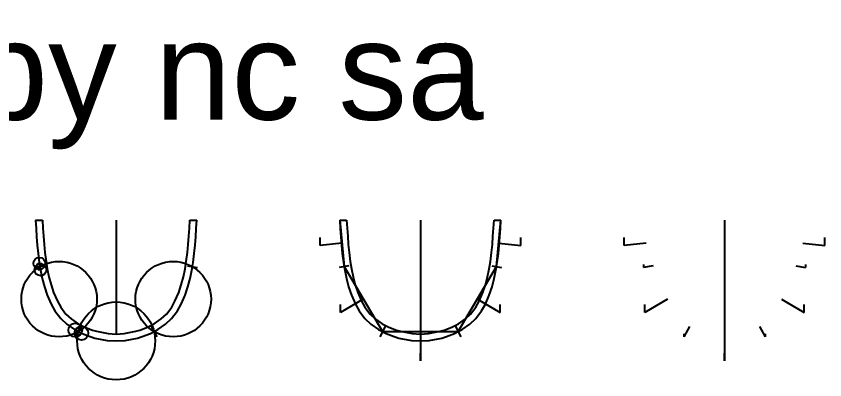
# Model space of a CAD drawing. Header units: millimetres. Extents: x 9 to 1485, y -262 to 627.
# Drawn here: x 655 to 1477, y 257 to 627 of the extents above; entities that cross this region are included whole.
import ezdxf

# ---------------------------------------------------------------- set-up
doc = ezdxf.new("R2010")
doc.units = ezdxf.units.MM
doc.layers.add('AUX', color=6, linetype='Continuous')
doc.layers.add('Figura', color=5, linetype='Continuous')
doc.styles.get("Standard").update_dxf_attribs({"font": 'arial.ttf'})

msp = doc.modelspace()

# ---------------------------------------------------------------- linework, layer by layer
for p, q in [((756.855, 419.521), (756.855, 303.523)), ((984.019, 419.521), (988.426, 372.087)), ((1065.881, 419.521), (1065.881, 303.523)), ((1143.335, 372.087), (1147.742, 419.521)), ((1374.906, 419.521), (1374.906, 303.523)), ((963.943, 393.734), (963.943, 401.661)), ((986.223, 395.804), (963.943, 393.734)), ((1145.539, 395.804), (1167.819, 393.734)), ((1167.819, 393.734), (1167.819, 401.661)), ((1272.968, 393.734), (1272.968, 401.661)), ((1295.248, 395.804), (1272.968, 393.734)), ((1454.564, 395.804), (1476.844, 393.734)), ((1476.844, 393.734), (1476.844, 401.661)), ((988.426, 372.087), (1027.402, 305.944)), ((1104.36, 305.944), (1143.335, 372.087)), ((1292.553, 374.342), (1292.553, 371.295)), ((1457.259, 374.342), (1457.259, 371.295)), ((1007.914, 339.015), (984.906, 325.458)), ((1123.847, 339.015), (1146.855, 325.458)), ((1316.939, 339.015), (1293.932, 325.458)), ((1432.873, 339.015), (1455.88, 325.458)), ((984.906, 325.458), (984.906, 333.385)), ((1146.855, 325.458), (1146.855, 333.385)), ((1293.932, 325.458), (1293.932, 333.385)), ((1455.88, 325.458), (1455.88, 333.385)), ((1027.402, 305.944), (1104.36, 305.944)), ((1065.881, 305.944), (1065.881, 276.147)), ((1374.906, 305.944), (1374.906, 276.147)), ((1333.642, 303.602), (1333.642, 300.555)), ((1416.17, 303.602), (1416.17, 300.555)), ((1065.881, 276.147), (1065.881, 284.074)), ((1374.906, 276.147), (1374.906, 284.074))]:
    msp.add_line(p, q)
for centre, radius in [((678.863, 375.416), 6), ((698.88, 339.02), 38.378), ((679.939, 368.758), 6), ((679.401, 372.087), 3.372), ((814.831, 339.02), 38.378), ((756.855, 296.512), 39.637), ((715.266, 307.552), 7.004), ((721.487, 304.336), 7.004), ((718.391, 305.971), 3.502)]:
    msp.add_circle(centre, radius)
at = {"layer": 'AUX'}
for p, q in [((684.3, 372.878), (674.502, 371.295)), ((829.411, 372.878), (839.209, 371.295)), ((993.325, 372.878), (983.527, 371.295)), ((1138.436, 372.878), (1148.234, 371.295)), ((1302.351, 372.878), (1292.553, 371.295)), ((1447.461, 372.878), (1457.259, 371.295)), ((721.162, 311.332), (715.591, 300.555)), ((792.549, 311.332), (798.12, 300.555)), ((1030.187, 311.332), (1024.616, 300.555)), ((1101.574, 311.332), (1107.145, 300.555)), ((1339.212, 311.332), (1333.642, 300.555)), ((1410.6, 311.332), (1416.17, 300.555))]:
    msp.add_line(p, q, dxfattribs=at)
at = {"layer": 'Figura'}
for p, q in [((674.994, 419.521), (682.006, 419.521)), ((831.705, 419.521), (838.717, 419.521)), ((984.019, 419.521), (991.031, 419.521)), ((1140.73, 419.521), (1147.742, 419.521))]:
    msp.add_line(p, q, dxfattribs=at)
for points in [[(674.994, 419.521), (675.501, 410.845), (676.049, 402.429), (676.712, 393.984), (677.549, 385.508), (678.709, 376.374), (679.983, 368.484), (681.732, 359.974), (683.961, 351.529), (686.772, 343.197), (690.815, 333.929), (694.584, 327.148), (700.56, 319.134), (706.647, 313.386), (714.511, 307.942), (722.135, 304.001), (730.431, 300.819), (735.11, 299.439), (747.856, 297.02), (756.855, 296.512)], [(682.006, 419.521), (682.487, 411.277), (683.031, 402.931), (683.685, 394.602), (684.506, 386.293), (685.638, 377.373), (686.87, 369.747), (688.549, 361.573), (690.669, 353.543), (693.308, 345.72), (697.096, 337.036), (700.475, 330.957), (705.808, 323.806), (711.068, 318.839), (718.125, 313.953), (725.004, 310.398), (732.678, 307.454), (736.756, 306.251), (748.71, 303.983), (756.855, 303.523), (765.001, 303.983), (776.954, 306.251), (781.033, 307.454), (788.707, 310.398), (795.586, 313.953), (802.643, 318.839), (807.902, 323.806), (813.236, 330.957), (816.614, 337.036), (820.403, 345.72), (823.042, 353.543), (825.161, 361.573), (826.841, 369.747), (828.073, 377.373), (829.205, 386.293), (830.026, 394.602), (830.68, 402.931), (831.224, 411.277), (831.705, 419.521)], [(834.31, 372.087), (835.002, 376.374), (836.162, 385.508), (836.999, 393.984), (837.662, 402.429), (838.21, 410.845), (838.717, 419.521)], [(984.019, 419.521), (984.526, 410.845), (985.074, 402.429), (985.737, 393.984), (986.574, 385.508), (987.734, 376.374), (989.009, 368.484), (990.757, 359.974), (992.986, 351.529), (995.797, 343.197), (999.84, 333.929), (1003.609, 327.148), (1009.586, 319.134), (1015.673, 313.386), (1023.536, 307.942), (1031.16, 304.001), (1039.456, 300.819), (1044.135, 299.439), (1056.881, 297.02), (1065.881, 296.512)], [(991.031, 419.521), (991.513, 411.277), (992.056, 402.931), (992.71, 394.602), (993.531, 386.293), (994.663, 377.373), (995.895, 369.747), (997.575, 361.573), (999.694, 353.543), (1002.333, 345.72), (1006.122, 337.036), (1009.5, 330.957), (1014.834, 323.806), (1020.093, 318.839), (1027.151, 313.953), (1034.029, 310.398), (1041.703, 307.454), (1045.782, 306.251), (1057.735, 303.983), (1065.881, 303.523), (1074.026, 303.983), (1085.98, 306.251), (1090.058, 307.454), (1097.732, 310.398), (1104.611, 313.953), (1111.668, 318.839), (1116.928, 323.806), (1122.261, 330.957), (1125.64, 337.036), (1129.428, 345.72), (1132.067, 353.543), (1134.187, 361.573), (1135.866, 369.747), (1137.098, 377.373), (1138.23, 386.293), (1139.051, 394.602), (1139.705, 402.931), (1140.249, 411.277), (1140.73, 419.521)], [(1143.335, 372.087), (1144.028, 376.374), (1145.187, 385.508), (1146.024, 393.984), (1146.688, 402.429), (1147.236, 410.845), (1147.742, 419.521)], [(795.352, 305.953), (799.2, 307.942), (807.064, 313.386), (813.151, 319.134), (819.127, 327.148), (822.896, 333.929), (826.939, 343.197), (829.75, 351.529), (831.979, 359.974), (833.728, 368.484), (834.31, 372.087)], [(1104.377, 305.953), (1108.225, 307.942), (1116.089, 313.386), (1122.176, 319.134), (1128.152, 327.148), (1131.921, 333.929), (1135.965, 343.197), (1138.776, 351.529), (1141.004, 359.974), (1142.753, 368.484), (1143.335, 372.087)], [(756.855, 296.512), (765.855, 297.02), (778.601, 299.439), (783.28, 300.819), (791.576, 304.001), (795.352, 305.953)], [(1065.881, 296.512), (1074.88, 297.02), (1087.627, 299.439), (1092.305, 300.819), (1100.602, 304.001), (1104.377, 305.953)]]:
    msp.add_lwpolyline(points, dxfattribs=at)

# ---------------------------------------------------------------- texts
at = {"insert": (369.363, 621.639), "char_height": 100, "attachment_point": 1}
msp.add_mtext_dynamic_manual_height_columns('CC by nc sa', width=862.16474, gutter_width=256.397, heights=[0], dxfattribs=at)

doc.saveas('drawing.dxf')
